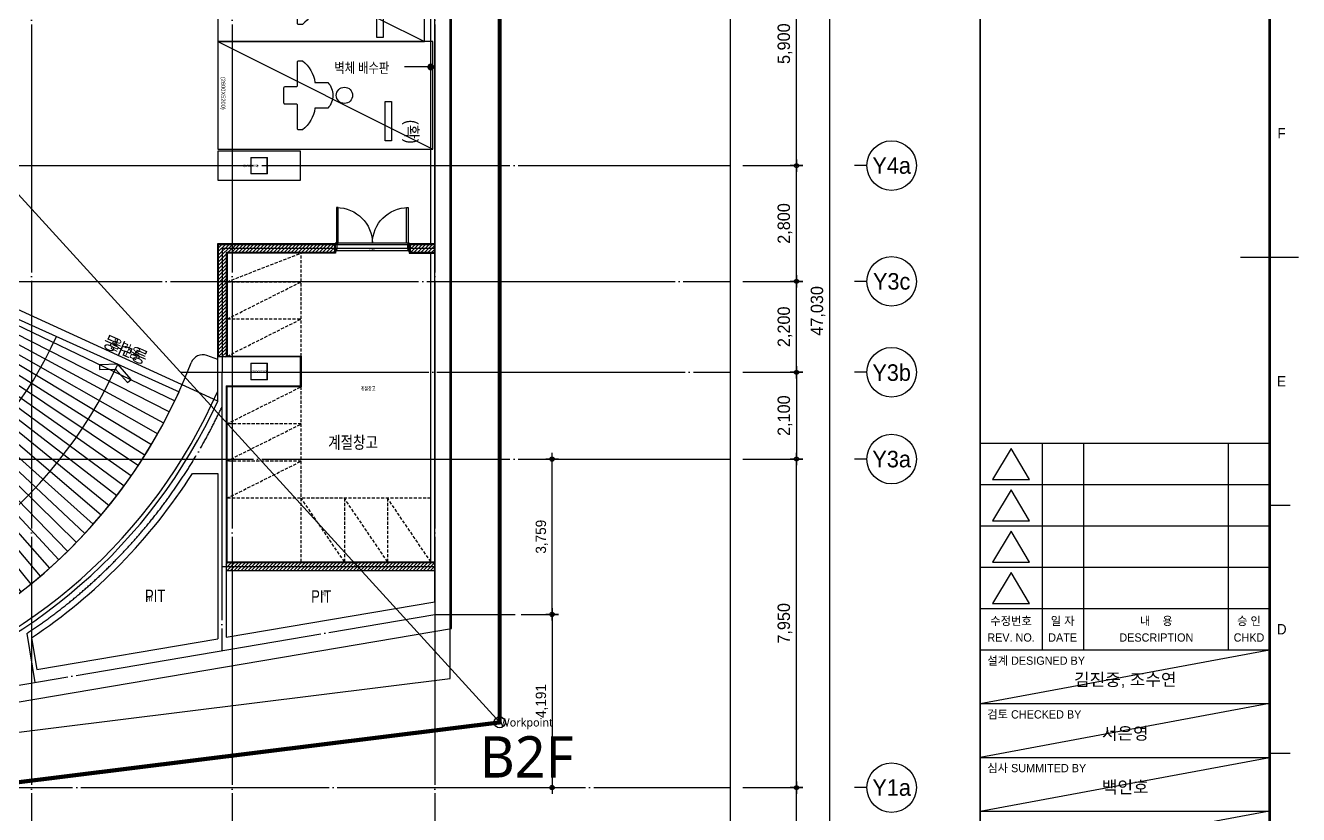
# Model space of a CAD drawing. Header units: millimetres. Extents: x 0 to 1390178, y 0 to 110113.
# Drawn here: x 303924 to 334700, y 16216 to 35309 of the extents above; entities that cross this region are included whole.
import ezdxf
from ezdxf.enums import TextEntityAlignment as Align
from ezdxf.xclip import XClip

# ---------------------------------------------------------------- set-up
doc = ezdxf.new("R2010")
doc.units = ezdxf.units.MM
doc.header["$LTSCALE"] = 100
doc.header["$XCLIPFRAME"] = 0
for name, pattern in [('CEN', [62, 60, -1, 0, -1]), ('X - 평면도$0$CEN', [62, 60, -1, 0, -1]), ('X - 평면도$0$HIDDEN', [0.375, 0.25, -0.125]), ('X - 평면도$0$PHANTOM2', [50, 40, -2, 2, -2, 2, -2])]:
    doc.linetypes.add(name, pattern=pattern)
doc.layers.get('DEFPOINTS').update_dxf_attribs({"color": 145})
for name, color, linetype in [('A-CEN', 1, 'CEN'), ('AA-XXXX-DIMS', 7, 'Continuous'), ('AA-XXXX-TEXT', 3, 'Continuous'), ('DIM', 7, 'Continuous'), ('SYM', 7, 'Continuous'), ('X - SHEET$0$AA-BORD-FORM', 7, 'Continuous'), ('X - SHEET$0$AA-BORD-TEXT', 3, 'Continuous'), ('X - 평면도$0$! □-COL', 2, 'Continuous'), ('X - 평면도$0$0-구역계', 1, 'Continuous'), ('X - 평면도$0$4', 4, 'Continuous'), ('X - 평면도$0$A-FIN', 8, 'Continuous'), ('X - 평면도$0$AA-EL-PCN4', 4, 'Continuous'), ('X - 평면도$0$AA-WAXM-BLOK', 3, 'Continuous'), ('X - 평면도$0$AA-WAXM-CONC', 2, 'Continuous'), ('X - 평면도$0$AA-XXXX-CNTL', 1, 'X - 평면도$0$CEN'), ('X - 평면도$0$AA-XXXX-FINL', 6, 'Continuous'), ('X - 평면도$0$AA-XXXX-PARK', 8, 'Continuous'), ('X - 평면도$0$AA-XXXX-PAT3', 8, 'Continuous'), ('X - 평면도$0$AA-XXXX-PATT', 8, 'Continuous'), ('X - 평면도$0$TEXT', 3, 'Continuous'), ('X - 평면도$0$램프 패턴', 9, 'Continuous'), ('X - 평면도$0$벽배수판', 6, 'Continuous'), ('X - 평면도$0$연석', 4, 'Continuous')]:
    doc.layers.add(name, color=color, linetype=linetype)
for name, color, linetype, plot in [('X - SHEET$0$DEFPOINT', 165, 'Continuous', False), ('X - 평면도$0$A-GUIDE TEXT', 67, 'Continuous', False), ('X - 평면도$0$DEFPOINT', 163, 'Continuous', False)]:
    doc.layers.add(name, color=color, linetype=linetype, plot=plot)
doc.layers.add('X - 평면도$0$A-door', color=4, linetype='Continuous', lineweight=25)
doc.styles.add('$1$HAUD01', font='Dotum.ttf')
doc.styles.add('HAUD01', font='Dotum.ttf')
doc.styles.get("Standard").update_dxf_attribs({"font": 'Dotum.ttf'})
doc.styles.add('X - SHEET$0$HAUD01', font='Dotum.ttf')
doc.styles.add('X - 평면도$0$HAUD01', font='Dotum.ttf')
doc.styles.add('X - 평면도$0$STANDARD', font='Dotum.ttf')
doc.styles.add('X - 평면도$0$맑은고딕', font='malgun.ttf')
doc.dimstyles.new('HAUD-100', dxfattribs={"dimscale": 100, "dimtxt": 3, "dimasz": 1, "dimexe": 0, "dimexo": 3, "dimgap": 1, "dimtad": 1, "dimdec": 0, "dimdsep": 46, "dimlunit": 6, "dimtxsty": 'HAUD01', "dimblk": 'DIMDOT', "dimcen": 2.5, "dimdle": 1.5, "dimclrd": 7, "dimclre": 7, "dimclrt": 3, "dimadec": 0, "dimazin": 0, "dimtfac": 1, "dimtdec": 0, "dimtix": 1, "dimtmove": 2, "dimatfit": 3, "dimfxl": 1, "dimtvp": 1, "dimtolj": 1, "dimtzin": 0, "dimarcsym": 0})
doc.dimstyles.new('HAUD-80', dxfattribs={"dimscale": 100, "dimtxt": 2.5, "dimasz": 0.5, "dimexe": 0, "dimexo": 1.5, "dimgap": 1, "dimtad": 1, "dimdec": 0, "dimdsep": 46, "dimlunit": 6, "dimtxsty": 'HAUD01', "dimblk": 'Z_DOT', "dimcen": 2.5, "dimdle": 1.5, "dimclrd": 7, "dimclre": 7, "dimclrt": 4, "dimadec": 0, "dimazin": 0, "dimtfac": 1, "dimtdec": 0, "dimtix": 1, "dimtmove": 2, "dimatfit": 3, "dimfxl": 1, "dimtvp": 1, "dimtolj": 1, "dimtzin": 0, "dimarcsym": 0})

# ---------------------------------------------------------------- blocks, each defined once
blk = doc.blocks.new('X - SHEET$0$HAUDsheetV')
at = {"layer": 'X - SHEET$0$AA-BORD-FORM', "color": 2}
for p, q in [((751, 577), (751, 17)), ((814, 297), (828, 297)), ((821, 237), (826, 237)), ((821, 177), (826, 177))]:
    blk.add_line(p, q, dxfattribs=at)
at = {"layer": 'X - SHEET$0$AA-BORD-FORM', "color": 3}
for p, q in [((751, 252), (821, 252)), ((766, 252), (766, 242)), ((776, 252), (776, 242)), ((811, 252), (811, 242)), ((751, 242), (821, 242)), ((766, 242), (766, 232)), ((776, 242), (776, 232)), ((811, 242), (811, 232)), ((751, 232), (821, 232)), ((766, 232), (766, 222)), ((776, 232), (776, 222)), ((811, 232), (811, 222)), ((751, 222), (821, 222)), ((766, 222), (766, 212)), ((776, 222), (776, 212)), ((811, 222), (811, 212)), ((751, 212), (821, 212)), ((766, 212), (766, 202)), ((776, 212), (776, 202)), ((811, 212), (811, 202)), ((751, 202), (821, 202)), ((751, 189), (821, 189)), ((751, 176), (821, 176)), ((751, 163), (821, 163))]:
    blk.add_line(p, q, dxfattribs=at)
at = {"layer": 'X - SHEET$0$AA-BORD-FORM', "color": 2, "const_width": 0.682}
blk.add_lwpolyline([(21, 17), (21, 577), (821, 577), (821, 17)], close=True, dxfattribs=at)
at = {"layer": 'X - SHEET$0$AA-BORD-FORM', "color": 7}
for points in [[(763, 243.24), (758.5, 250.74), (754, 243.24)], [(763, 233.24), (758.5, 240.74), (754, 233.24)], [(763, 223.24), (758.5, 230.74), (754, 223.24)], [(763, 213.24), (758.5, 220.74), (754, 213.24)]]:
    blk.add_lwpolyline(points, close=True, dxfattribs=at)
at = {"layer": 'X - SHEET$0$AA-BORD-TEXT', "color": 7, "style": 'X - SHEET$0$HAUD01'}
for s, p in [('F', (823.89, 327)), ('E', (823.89, 267)), ('D', (823.93, 207))]:
    blk.add_text(s, height=2.5, dxfattribs=at).set_placement(p, align=Align.MIDDLE_CENTER)
at = {"layer": 'X - SHEET$0$AA-BORD-TEXT', "color": 3, "style": 'X - SHEET$0$HAUD01'}
for s, p in [('수정번호', (758.5, 209)), ('일 자', (770.98, 209)), ('내    용', (793.62, 209)), ('승 인', (816.02, 209)), ('REV. NO.', (758.5, 205)), ('DATE', (770.98, 205)), ('DESCRIPTION', (793.62, 205)), ('CHKD', (816.02, 205))]:
    blk.add_text(s, height=2, rotation=360, dxfattribs=at).set_placement(p, align=Align.MIDDLE_CENTER)
for s, p in [('설계 DESIGNED BY', (752.75, 198.4)), ('검토 CHECKED BY', (752.75, 185.4)), ('심사 SUMMITED BY', (752.75, 172.4))]:
    blk.add_text(s, height=2, rotation=360, dxfattribs=at).set_placement(p)
for tag, p in [('PJCode', (786, 567.94)), ('작성자', (786.11, 194.82)), ('검토자', (786.11, 181.82)), ('최종검토자', (786.11, 168.82)), ('승인자', (786.11, 155.82)), ('일자', (786.83, 144.02)), ('개정번호', (812, 65.92))]:
    blk.add_attdef(tag, text='', height=3, dxfattribs=at).set_placement(p, align=Align.MIDDLE_CENTER)
at = {"layer": 'X - SHEET$0$AA-BORD-TEXT', "color": 3, "lineweight": 30, "flags": 104}
blk.add_attdef('PJTitle', text='', height=4, dxfattribs=at).set_placement((787.25, 536.62), align=Align.MIDDLE_CENTER)
blk = doc.blocks.new('X - SHEET')
at = {"layer": 'X - SHEET$0$DEFPOINT'}
for p, q in [((75000, 18900), (82000, 20200)), ((82000, 18900), (75000, 17600)), ((75000, 16300), (82000, 17600)), ((82000, 16300), (75000, 15000))]:
    blk.add_line(p, q, dxfattribs=at)
ref = blk.add_blockref('X - SHEET$0$HAUDsheetV', (-100, 0), dxfattribs=dict(xscale=100, yscale=100, zscale=100))
ref.add_attrib('작성자', '김진중, 조수연', dxfattribs={"layer": 'X - SHEET$0$AA-BORD-TEXT', "color": 3, "height": 300, "style": 'X - SHEET$0$HAUD01'}).set_placement((78511, 19482), align=Align.MIDDLE_CENTER)
ref.add_attrib('검토자', '서은영', dxfattribs={"layer": 'X - SHEET$0$AA-BORD-TEXT', "color": 3, "height": 300, "style": 'X - SHEET$0$HAUD01'}).set_placement((78511, 18182), align=Align.MIDDLE_CENTER)
ref.add_attrib('최종검토자', '백인호', dxfattribs={"layer": 'X - SHEET$0$AA-BORD-TEXT', "color": 3, "height": 300, "style": 'X - SHEET$0$HAUD01'}).set_placement((78511, 16882), align=Align.MIDDLE_CENTER)
blk = doc.blocks.new('DIMDOT')
at = {"layer": 'AA-XXXX-DIMS'}
for p, q in [((-1.5, 0), (1.5, 0)), ((0, -1.5), (0, 1.5))]:
    blk.add_line(p, q, dxfattribs=at)
for radius in [0.5, 0.25]:
    blk.add_circle((0, 0), radius, dxfattribs=at)
blk = doc.blocks.new('*D289')
at = {"color": 7, "lineweight": -2, "transparency": 16777216}
for p, q in [((5874, 33471), (7974, 33471)), ((7974, 33371), (7974, -13459)), ((5874, -13559), (7974, -13559))]:
    blk.add_line(p, q, dxfattribs=at)
at = {"layer": 'DEFPOINTS', "color": 0, "transparency": 16777216}
for p in [(5574, 33471, 0), (5574, -13559, 0), (7974, -13559)]:
    blk.add_point(p, dxfattribs=at)
at = {"color": 7, "lineweight": -2, "transparency": 16777216, "xscale": 100, "yscale": 100, "zscale": 100}
for p, rotation in [((7974, 33471), 90), ((7974, -13559), 270)]:
    blk.add_blockref('DIMDOT', p, dxfattribs=dict(at, rotation=rotation))
at = {"color": 3, "transparency": 16777216, "insert": (7695, 9956), "char_height": 300, "attachment_point": 5, "rotation": 90, "style": 'HAUD01'}
blk.add_mtext('\\A1;47,030', dxfattribs=at)
blk = doc.blocks.new('*D292')
at = {"color": 7, "lineweight": -2, "transparency": 16777216}
for p, q in [((5874, 6371), (7174, 6371)), ((7174, -1479), (7174, 6271)), ((5874, -1579), (7174, -1579))]:
    blk.add_line(p, q, dxfattribs=at)
at = {"layer": 'DEFPOINTS', "color": 0, "transparency": 16777216}
for p in [(5574, 6371, 0), (7174, 6371), (5574, -1579, 0)]:
    blk.add_point(p, dxfattribs=at)
at = {"color": 7, "lineweight": -2, "transparency": 16777216, "xscale": 100, "yscale": 100, "zscale": 100}
for p, rotation in [((7174, 6371), 90), ((7174, -1579), 270)]:
    blk.add_blockref('DIMDOT', p, dxfattribs=dict(at, rotation=rotation))
at = {"color": 3, "transparency": 16777216, "insert": (6895, 2396), "char_height": 300, "attachment_point": 5, "rotation": 90, "style": 'HAUD01'}
blk.add_mtext('\\A1;7,950', dxfattribs=at)
blk = doc.blocks.new('*D293')
at = {"color": 7, "lineweight": -2, "transparency": 16777216}
for p, q in [((5874, -1579), (7174, -1579)), ((7174, -6709), (7174, -1679)), ((5874, -6809), (7174, -6809))]:
    blk.add_line(p, q, dxfattribs=at)
at = {"layer": 'DEFPOINTS', "color": 0, "transparency": 16777216}
for p in [(5574, -1579, 0), (7174, -1579), (5574, -6809, 0)]:
    blk.add_point(p, dxfattribs=at)
at = {"color": 7, "lineweight": -2, "transparency": 16777216, "xscale": 100, "yscale": 100, "zscale": 100}
for p, rotation in [((7174, -1579), 90), ((7174, -6809), 270)]:
    blk.add_blockref('DIMDOT', p, dxfattribs=dict(at, rotation=rotation))
at = {"color": 3, "transparency": 16777216, "insert": (6895, -4194), "char_height": 300, "attachment_point": 5, "rotation": 90, "style": 'HAUD01'}
blk.add_mtext('\\A1;5,230', dxfattribs=at)
blk = doc.blocks.new('*D294')
at = {"color": 7, "lineweight": -2, "transparency": 16777216}
for p, q in [((5874, 19371), (7174, 19371)), ((7174, 13571), (7174, 19271)), ((5874, 13471), (7174, 13471))]:
    blk.add_line(p, q, dxfattribs=at)
at = {"layer": 'DEFPOINTS', "color": 0, "transparency": 16777216}
for p in [(5574, 19371, 0), (7174, 19371), (5574, 13471, 0)]:
    blk.add_point(p, dxfattribs=at)
at = {"color": 7, "lineweight": -2, "transparency": 16777216, "xscale": 100, "yscale": 100, "zscale": 100}
for p, rotation in [((7174, 19371), 90), ((7174, 13471), 270)]:
    blk.add_blockref('DIMDOT', p, dxfattribs=dict(at, rotation=rotation))
at = {"color": 3, "transparency": 16777216, "insert": (6895, 16421), "char_height": 300, "attachment_point": 5, "rotation": 90, "style": 'HAUD01'}
blk.add_mtext('\\A1;5,900', dxfattribs=at)
blk = doc.blocks.new('*D295')
at = {"color": 7, "lineweight": -2, "transparency": 16777216}
for p, q in [((5874, 13471), (7174, 13471)), ((7174, 10771), (7174, 13371)), ((5874, 10671), (7174, 10671))]:
    blk.add_line(p, q, dxfattribs=at)
at = {"layer": 'DEFPOINTS', "color": 0, "transparency": 16777216}
for p in [(5574, 13471, 0), (7174, 13471), (5574, 10671, 0)]:
    blk.add_point(p, dxfattribs=at)
at = {"color": 7, "lineweight": -2, "transparency": 16777216, "xscale": 100, "yscale": 100, "zscale": 100}
for p, rotation in [((7174, 13471), 90), ((7174, 10671), 270)]:
    blk.add_blockref('DIMDOT', p, dxfattribs=dict(at, rotation=rotation))
at = {"color": 3, "transparency": 16777216, "insert": (6895, 12071), "char_height": 300, "attachment_point": 5, "rotation": 90, "style": 'HAUD01'}
blk.add_mtext('\\A1;2,800', dxfattribs=at)
blk = doc.blocks.new('*D297')
at = {"color": 7, "lineweight": -2, "transparency": 16777216}
for p, q in [((5874, 10671), (7174, 10671)), ((7174, 8571), (7174, 10571)), ((5874, 8471), (7174, 8471))]:
    blk.add_line(p, q, dxfattribs=at)
at = {"layer": 'DEFPOINTS', "color": 0, "transparency": 16777216}
for p in [(5574, 10671, 0), (7174, 10671), (5574, 8471, 0)]:
    blk.add_point(p, dxfattribs=at)
at = {"color": 7, "lineweight": -2, "transparency": 16777216, "xscale": 100, "yscale": 100, "zscale": 100}
for p, rotation in [((7174, 10671), 90), ((7174, 8471), 270)]:
    blk.add_blockref('DIMDOT', p, dxfattribs=dict(at, rotation=rotation))
at = {"color": 3, "transparency": 16777216, "insert": (6895, 9571), "char_height": 300, "attachment_point": 5, "rotation": 90, "style": 'HAUD01'}
blk.add_mtext('\\A1;2,200', dxfattribs=at)
blk = doc.blocks.new('*D300')
at = {"color": 7, "lineweight": -2, "transparency": 16777216}
for p, q in [((5874, 8471), (7174, 8471)), ((7174, 8371), (7174, 6471)), ((5874, 6371), (7174, 6371))]:
    blk.add_line(p, q, dxfattribs=at)
at = {"layer": 'DEFPOINTS', "color": 0, "transparency": 16777216}
for p in [(5574, 8471), (5574, 6371), (7174, 6371)]:
    blk.add_point(p, dxfattribs=at)
at = {"color": 7, "lineweight": -2, "transparency": 16777216, "xscale": 100, "yscale": 100, "zscale": 100}
for p, rotation in [((7174, 8471), 90), ((7174, 6371), 270)]:
    blk.add_blockref('DIMDOT', p, dxfattribs=dict(at, rotation=rotation))
at = {"color": 3, "transparency": 16777216, "insert": (6895, 7421), "char_height": 300, "attachment_point": 5, "rotation": 90, "style": 'HAUD01'}
blk.add_mtext('\\A1;2,100', dxfattribs=at)
blk = doc.blocks.new('X - 평면도$0$A$C149C4BE0')
at = {"layer": 'X - 평면도$0$DEFPOINT'}
blk.add_arc((13209, 14117), 13350, 275.9589, 275.9596, dxfattribs=at)
at = {"layer": 'X - 평면도$0$램프 패턴'}
for p, q in [((18128, 11465), (24072, 8608)), ((18083, 11162), (23803, 8074)), ((18141, 11297), (23941, 8340)), ((17865, 10781), (23353, 7298)), ((17940, 10906), (23509, 7553)), ((18013, 11033), (23659, 7812)), ((17705, 10536), (23023, 6798)), ((17786, 10657), (23191, 7046)), ((17444, 10182), (22486, 6079)), ((17534, 10298), (22670, 6315)), ((17621, 10416), (22850, 6555)), ((17256, 9957), (22099, 5622)), ((17351, 10069), (22295, 5848)), ((16955, 9636), (21481, 4970)), ((17058, 9741), (21692, 5182)), ((17158, 9848), (21898, 5400)), ((16520, 9241), (20588, 4171)), ((16632, 9336), (20818, 4363)), ((16742, 9433), (21044, 4560)), ((16850, 9533), (21265, 4762)), ((16170, 8973), (19871, 3628)), ((16289, 9059), (20114, 3803)), ((16406, 9149), (20353, 3984)), ((15676, 8653), (18858, 2985)), ((15802, 8729), (19117, 3137)), ((15927, 8807), (19372, 3295)), ((16050, 8888), (19623, 3459)), ((15018, 8321), (17513, 2318)), ((15153, 8381), (17789, 2439)), ((15286, 8445), (18061, 2566)), ((15418, 8511), (18330, 2700)), ((15548, 8581), (18595, 2839)), ((14183, 8026), (15809, 1733)), ((14325, 8067), (16099, 1813)), ((14466, 8111), (16387, 1901)), ((14606, 8159), (16672, 1996)), ((14745, 8210), (16955, 2097)), ((14882, 8264), (17236, 2204)), ((12422, 7695), (13512, 1287)), ((12620, 7729), (13709, 1320)), ((12817, 7762), (13906, 1354)), ((13014, 7796), (14103, 1387)), ((13211, 7829), (14300, 1421)), ((13408, 7863), (14497, 1455)), ((13605, 7896), (14695, 1488)), ((13751, 7923), (14930, 1531)), ((13896, 7954), (15225, 1591)), ((14040, 7989), (15518, 1658)), ((10648, 7393), (11737, 985)), ((10845, 7427), (11934, 1019)), ((11042, 7460), (12131, 1052)), ((11239, 7494), (12329, 1086)), ((11436, 7527), (12526, 1119)), ((11634, 7561), (12723, 1153)), ((11831, 7594), (12920, 1186)), ((12028, 7628), (13117, 1220)), ((12225, 7662), (13314, 1253)), ((8873, 7092), (9962, 684)), ((9070, 7125), (10160, 717)), ((9268, 7159), (10357, 751)), ((9465, 7192), (10554, 784)), ((9662, 7226), (10751, 818)), ((9859, 7259), (10948, 851)), ((10056, 7293), (11145, 885)), ((10253, 7326), (11343, 918)), ((10451, 7360), (11540, 952)), ((7099, 6790), (8188, 382)), ((7296, 6824), (8385, 416)), ((7493, 6857), (8582, 449)), ((7690, 6891), (8779, 483)), ((7887, 6924), (8977, 516)), ((8085, 6958), (9174, 550)), ((8282, 6991), (9371, 583)), ((8479, 7025), (9568, 617)), ((8676, 7058), (9765, 650)), ((112, 6500), (112, 0)), ((312, 6500), (312, 0)), ((512, 6500), (512, 0)), ((712, 6500), (712, 0)), ((912, 6500), (912, 0)), ((1112, 6500), (1112, 0)), ((1312, 6500), (1312, 0)), ((1512, 6500), (1512, 0)), ((1712, 6500), (1712, 0)), ((1912, 6500), (1912, 0)), ((2112, 6500), (2112, 0)), ((2312, 6500), (2312, 0)), ((2512, 6500), (2512, 0)), ((2712, 6500), (2712, 0)), ((2912, 6500), (2912, 0)), ((3112, 6500), (3112, 0)), ((3312, 6500), (3312, 0)), ((3512, 6500), (3512, 0)), ((3712, 6500), (3712, 0)), ((3912, 6500), (3912, 0)), ((4112, 6500), (4112, 0)), ((4312, 6500), (4312, 0)), ((4512, 6500), (4512, 0)), ((4712, 6500), (4712, 0)), ((4862, 6500), (4862, 0)), ((5012, 6502), (5166, 4)), ((5164, 6507), (5474, 15)), ((5315, 6516), (5782, 33)), ((5466, 6529), (6090, 59)), ((5617, 6545), (6397, 92)), ((5768, 6565), (6702, 133)), ((5916, 6589), (7005, 181)), ((6113, 6623), (7202, 215)), ((6310, 6656), (7399, 248)), ((6507, 6690), (7596, 282)), ((6704, 6723), (7794, 315)), ((6902, 6757), (7991, 349))]:
    blk.add_line(p, q, dxfattribs=at)
blk = doc.blocks.new('X - 평면도$0$A$C1B7F7459')
at = {"layer": 'X - 평면도$0$DEFPOINT'}
for p, q in [((17978, 11629), (24174, 8829)), ((5916, 6589), (13507, 7879)), ((0, 6500), (0, 0)), ((4862, 6500), (0, 6500)), ((7005, 181), (14571, 1467)), ((0, 0), (4862, 0))]:
    blk.add_line(p, q, dxfattribs=at)
for centre, radius, start, end in [((17847, 11359), 300, 332.8147, 64.2473), ((12510, 14100), 6300, 279.1017, 332.8297), ((12510, 14100), 12800, 279.2643, 335.6807), ((4860, 12800), 6300, 269.977, 279.6465), ((13110, 14100), 13350, 275.9589, 275.9596), ((4860, 12800), 12800, 269.977, 279.6465)]:
    blk.add_arc(centre, radius, start, end, dxfattribs=at)
blk.add_blockref('X - 평면도$0$A$C149C4BE0', (0, 0))
blk = doc.blocks.new('X - 평면도$0$A$C131C07CB')
at = {"layer": 'X - 평면도$0$0-구역계', "color": 1, "linetype": 'X - 평면도$0$PHANTOM2', "const_width": 100, "flags": 128}
blk.add_lwpolyline([(50108, 50546), (32940, 50631), (27658, 50496), (20509, 50187), (2300, 48329), (1988, 39918), (1940, 31390), (1399, 24265), (272, 6596), (50, 108), (11256, 50), (11486, 6795), (29909, 7122), (29397, 12805), (50106, 15382)], close=True, dxfattribs=at)
at = {"layer": 'X - 평면도$0$DEFPOINT'}
for points in [[(50108, 50546), (32940, 50631), (27658, 50496), (20509, 50187), (2300, 48329), (1988, 39918), (1940, 31390), (1399, 24265), (272, 6596), (50, 108), (11256, 50), (11486, 6795), (29909, 7122), (29397, 12805), (50106, 15382)], [(48908, 49352), (32952, 49431), (27700, 49296), (20596, 48990), (3461, 47241), (3188, 39892), (3140, 31341), (2596, 24182), (1470, 6537), (1291, 1301), (10096, 1256), (10325, 7974), (28598, 8299), (28098, 13852), (48906, 16442)]]:
    blk.add_lwpolyline(points, close=True, dxfattribs=at)
blk.add_circle((50106, 15382), 133, dxfattribs=at)
at = {"layer": 'X - 평면도$0$DEFPOINT', "style": 'X - 평면도$0$맑은고딕'}
blk.add_text('Workpoint ', height=200, dxfattribs=at).set_placement((50106, 15382), align=Align.MIDDLE_LEFT)
blk = doc.blocks.new('X - 평면도$0$A$C1829442D')
at = {"layer": 'X - 평면도$0$AA-XXXX-PARK'}
blk.add_line((0, 0), (2500, 5000), dxfattribs=at)
for points in [[(0, 0), (2500, 0), (2500, 5000), (0, 5000)], [(2400, 4000), (2400, 3850), (1450, 3850), (1450, 4000)]]:
    blk.add_lwpolyline(points, close=True, dxfattribs=at)
at = {"layer": 'X - 평면도$0$AA-XXXX-PARK', "elevation": 0}
blk.add_lwpolyline([(939, 2351), (939, 2661, -0.208559), (1250, 2782, -0.208559), (1561, 2661), (1561, 2351, -0.196166), (2084, 2048), (2084, 1958, -0.414214), (2056, 1930), (1490, 1930, 0.414214), (1462, 1903), (1462, 1628, -0.414214), (1435, 1600), (1065, 1600, -0.414214), (1038, 1628), (1038, 1903, 0.414214), (1010, 1930), (444, 1930, -0.414214), (416, 1958), (416, 2048, -0.196166)], format="xyb", close=True, dxfattribs=at)
at = {"layer": 'X - 평면도$0$AA-XXXX-PARK'}
blk.add_circle((1250, 3064, 0), 197, dxfattribs=at)
at = {"layer": 'X - 평면도$0$DEFPOINT', "style": 'X - 평면도$0$HAUD01', "width": 0.9}
blk.add_text('(2500X5000)', height=100, dxfattribs=at).set_placement((1250, 134), align=Align.MIDDLE_CENTER)
blk = doc.blocks.new('X - 평면도$0$A$C16F50D1D')
at = {"layer": 'X - 평면도$0$AA-XXXX-PARK'}
blk.add_line((0, 2600), (5200, 0), dxfattribs=at)
for points in [[(0, 2600), (0, 0), (5200, 0), (5200, 2600)], [(4200, 200), (4050, 200), (4050, 1150), (4200, 1150)]]:
    blk.add_lwpolyline(points, close=True, dxfattribs=at)
at = {"layer": 'X - 평면도$0$AA-XXXX-PARK', "elevation": 0}
blk.add_lwpolyline([(2351, 1611), (2661, 1611, -0.208559), (2782, 1300, -0.208559), (2661, 989), (2351, 989, -0.196166), (2048, 466), (1958, 466, -0.414214), (1930, 494), (1930, 1060, 0.414214), (1903, 1088), (1627, 1088, -0.414214), (1600, 1115), (1600, 1485, -0.414214), (1627, 1512), (1903, 1512, 0.414214), (1930, 1540), (1930, 2106, -0.414214), (1958, 2134), (2048, 2134, -0.196166)], format="xyb", close=True, dxfattribs=at)
at = {"layer": 'X - 평면도$0$AA-XXXX-PARK'}
blk.add_circle((3064, 1300, 0), 197, dxfattribs=at)
at = {"layer": 'X - 평면도$0$DEFPOINT', "style": 'X - 평면도$0$HAUD01', "width": 0.9}
blk.add_text('(2600X5200)', height=100, rotation=270, dxfattribs=at).set_placement((134, 1350), align=Align.MIDDLE_CENTER)
at = {"layer": 'X - 평면도$0$TEXT', "style": 'X - 평면도$0$HAUD01', "width": 0.9}
blk.add_text('(확)', height=300, rotation=270, dxfattribs=at).set_placement((4694, 419), align=Align.MIDDLE_CENTER)
blk = doc.blocks.new('X - 평면도$0$ㅁ-400X400X9X9')
at = {"layer": 'X - 평면도$0$! □-COL', "lineweight": 9, "flags": 128}
for points in [[(143814, 359875), (144214, 359875), (144214, 359884), (143814, 359884)], [(143814, 359493), (143823, 359493), (143823, 359875), (143814, 359875)], [(144214, 359493), (144205, 359493), (144205, 359875), (144214, 359875)], [(143814, 359493), (144214, 359493), (144214, 359484), (143814, 359484)]]:
    blk.add_lwpolyline(points, close=True, dxfattribs=at)
blk = doc.blocks.new('X - 평면도$0$A$C69CA1AF6')
for p in [(-149832, -346213), (-149832, -351193)]:
    blk.add_blockref('X - 평면도$0$ㅁ-400X400X9X9', p)
blk = doc.blocks.new('X - 평면도$0$A$Cffe2dd20')
at = {"layer": 'DEFPOINTS'}
blk.add_line((0, 0), (-19177, 21041), dxfattribs=at)
blk.add_circle((0, 0), 133, dxfattribs=at)
at = {"layer": 'X - 평면도$0$AA-WAXM-CONC'}
for p, q in [((-1167, 2274), (-1167, 33871)), ((-1567, 2916), (-1567, 33471)), ((-6817, 7772), (-6817, 8141)), ((-6617, 8141), (-6617, 2058)), ((-7429, 6021), (-6817, 6021)), ((-6817, 6021), (-6817, 2024)), ((-6617, 2058), (-1567, 2916)), ((-22067, -1279), (-1167, 2274)), ((-11317, 2046), (-11187, 1281)), ((-11187, 1281), (-6817, 2024))]:
    blk.add_line(p, q, dxfattribs=at)
for radius, start, end in [(13200, 286.7327, 335.38), (13500, 303.749, 327.5178)]:
    blk.add_arc((-18817, 13271), radius, start, end, dxfattribs=at)
blk.add_point((0, 0), dxfattribs=at)
at = {"layer": 'DEFPOINTS', "style": 'X - 평면도$0$맑은고딕'}
for s, height, p in [('Workpoint ', 200, (0, 0)), ('B2F', 1000, (-482, -834))]:
    blk.add_text(s, height=height, dxfattribs=at).set_placement(p, align=Align.MIDDLE_LEFT)
blk = doc.blocks.new('X - 평면도$0$B4~1F_COL')
at = {"layer": 'X - 평면도$0$AA-WAXM-CONC'}
for p, q in [((-48178, -47057), (-50178, -47057)), ((-50178, -47757), (-50178, -47057)), ((-48178, -47757), (-48178, -47057)), ((-49978, -47757), (-48178, -47757))]:
    blk.add_line(p, q, dxfattribs=at)
blk.add_lwpolyline([(-50178, -42777), (-48178, -42777), (-48178, -42077), (-50178, -42077)], close=True, dxfattribs=at)
at = {"layer": 'X - 평면도$0$DEFPOINT', "style": 'X - 평면도$0$STANDARD'}
for p in [(-49378, -42427), (-49178, -47407)]:
    blk.add_text('(2000X700)', height=50, dxfattribs=at).set_placement(p, align=Align.MIDDLE_CENTER)
blk = doc.blocks.new('X - 평면도$0$A$C9949ff83')
at = {"layer": 'DEFPOINTS'}
blk.add_lwpolyline([(2000, 1700), (75000, 1700), (75000, 57700), (2000, 57700)], close=True, dxfattribs=at)
blk = doc.blocks.new('X - 평면도$0$철재양여닫이문(S)1')
at = {"layer": 'X - 평면도$0$A-door', "color": 9}
for p, q in [((35, 0), (1765, 0)), ((35, -180), (1765, -180)), ((45, -40), (1755, -40))]:
    blk.add_line(p, q, dxfattribs=at)
at = {"layer": 'X - 평면도$0$A-door'}
for points in [[(75, 865), (35, 865), (35, 0), (75, 0)], [(1725, 865), (1765, 865), (1765, 0), (1725, 0)], [(2, -30), (2, -2), (33, -2), (33, -42), (43, -42), (43, -138), (33, -138), (33, -178), (2, -178), (2, -150), (0, -150), (0, -180), (35, -180), (35, -140), (45, -140), (45, -40), (35, -40), (35, 0), (0, 0), (0, -30)], [(1798, -30), (1798, -2), (1767, -2), (1767, -42), (1757, -42), (1757, -138), (1767, -138), (1767, -178), (1798, -178), (1798, -150), (1800, -150), (1800, -180), (1765, -180), (1765, -140), (1755, -140), (1755, -40), (1765, -40), (1765, 0), (1800, 0), (1800, -30)]]:
    blk.add_lwpolyline(points, close=True, dxfattribs=at)
at = {"layer": 'X - 평면도$0$A-door', "color": 8}
for points in [[(33, -2), (2, -2), (2, -178), (33, -178), (33, -177), (3, -177), (3, -3), (33, -3)], [(1767, -2), (1798, -2), (1798, -178), (1767, -178), (1767, -177), (1797, -177), (1797, -3), (1767, -3)]]:
    blk.add_lwpolyline(points, close=True, dxfattribs=at)
at = {"layer": 'X - 평면도$0$A-door', "color": 1}
for centre, start, end in [((35, 0), 0, 90), ((1765, 0), 90, 180)]:
    blk.add_arc(centre, 865, start, end, dxfattribs=at)
at = {"layer": 'X - 평면도$0$A-GUIDE TEXT'}
for p, q in [((-10, -175), (-10, -5)), ((1810, -175), (1810, -5))]:
    blk.add_line(p, q, dxfattribs=at)
at = {"layer": 'X - 평면도$0$DEFPOINT', "style": 'X - 평면도$0$HAUD01'}
blk.add_text('1800', height=50, dxfattribs=at).set_placement((898, -180), align=Align.BOTTOM_CENTER)
blk = doc.blocks.new('X - 평면도', base_point=(-475.4, -286.7))
at = {"layer": 'X - 평면도$0$AA-XXXX-PATT'}
h = blk.add_hatch(dxfattribs=at)
h.set_pattern_fill('_USER', color=256, scale=60, angle=45, style=0, pattern_type=0)
h.set_pattern_definition([(45, (-126000, -3e-11), (-42.426407, 42.426407), [])])
h.paths.add_polyline_path([(456652, 44768.1), (453842, 44768.1), (453842, 42043.1), (454032, 42043.1), (454032, 44578.1), (456652, 44578.1)])
h.paths.add_polyline_path([(459072, 44768.1), (458472, 44768.1), (458472, 44578.1), (459072, 44578.1)])
h = blk.add_hatch(dxfattribs=at)
h.set_pattern_fill('_USER', color=256, scale=60, angle=45, style=0, pattern_type=0)
h.set_pattern_definition([(45, (-126000, -35), (-42.426407, 42.426407), [])])
h.paths.add_polyline_path([(454022, 37068.1), (454022, 36878.1), (457283, 36878.1), (457109.8, 37068.1)])
h.paths.add_polyline_path([(459072, 36878.1), (459072, 37068.1), (457109.8, 37068.1), (457283, 36878.1)])
at = {"layer": 'DEFPOINTS'}
blk.add_lwpolyline([(405286.2, 68689.6), (466213.6, 68689.6), (466213.6, 19243.1), (405286.2, 19243.1)], close=True, dxfattribs=at)
at = {"layer": 'X - 평면도$0$4'}
blk.add_line((446689.6, 44002.2), (452886.2, 41201.8), dxfattribs=at)
at = {"layer": 'X - 평면도$0$A-FIN'}
for p, q in [((453822, 44788.1), (456662, 44788.1)), ((453822, 42043.1), (453822, 44788.1)), ((456672, 44643.1), (456672, 44558.1)), ((458452, 44643.1), (458452, 44558.1)), ((458462, 44788.1), (459072, 44788.1)), ((458452, 44558.1), (459072, 44558.1))]:
    blk.add_line(p, q, dxfattribs=at)
blk.add_lwpolyline([(456672, 44558.1), (454052, 44558.1), (454052, 42063.1), (455842, 42063.1), (455842, 41323.1), (454042, 41323.1), (454042, 37088.1), (459072, 37088.1)], dxfattribs=at)
at = {"layer": 'X - 평면도$0$AA-EL-PCN4'}
blk.add_lwpolyline([(450960.1, 41738), (451349.8, 41751.2), (451638.7, 41423.3), (451727.7, 41501.1), (451405.4, 41871), (450962, 41856.1), (450960.1, 41738)], dxfattribs=at)
for radius in [9550, 11175]:
    blk.add_arc((441222, 46473.1), radius, 279.10169, 335.68069, dxfattribs=at)
at = {"layer": 'X - 평면도$0$AA-WAXM-BLOK'}
for p, q in [((453842, 44768.1), (456652, 44768.1)), ((453842, 42043.1), (453842, 44768.1)), ((456652, 44768.1), (456652, 44578.1)), ((458472, 44768.1), (458472, 44578.1)), ((458472, 44768.1), (459072, 44768.1)), ((454032, 44578.1), (456652, 44578.1)), ((454032, 42043.1), (454032, 44578.1)), ((458472, 44578.1), (459072, 44578.1)), ((454022, 37068.1), (459072, 37068.1)), ((454022, 36878.1), (459072, 36878.1))]:
    blk.add_line(p, q, dxfattribs=at)
at = {"layer": 'X - 평면도$0$AA-XXXX-CNTL'}
for p, q in [((449322, 68689.6), (449322, 19243.1)), ((454172, 68689.6), (454172, 19243.1)), ((459072, 68689.6), (459072, 19243.1)), ((405286.2, 46673.1), (466213.6, 46673.1)), ((453937, 44673.1), (459072, 44673.1)), ((453937, 41673.1), (453937, 44673.1)), ((440276.1, 43873.1), (466213.6, 43873.1)), ((452922, 41673.1), (466213.6, 41673.1)), ((453922, 41673.1), (453922, 34925.7)), ((405286.2, 39573.1), (466213.6, 39573.1)), ((453922, 36973.1), (459072, 36973.1)), ((438172, 32261.4), (459072, 35813.8)), ((449203.3, 35349.4), (449403.7, 34170.4)), ((425712, 31623.1), (466213.6, 31623.1))]:
    blk.add_line(p, q, dxfattribs=at)
blk.add_arc((441822, 46473.1), 13350, 303.56695, 335.00803, dxfattribs=at)
at = {"layer": 'X - 평면도$0$AA-XXXX-FINL'}
blk.add_arc((441822, 46473.1), 13100, 286.75975, 336.3525, dxfattribs=at)
at = {"layer": 'X - 평면도$0$AA-XXXX-PAT3', "linetype": 'X - 평면도$0$HIDDEN', "ltscale": 3}
for p, q in [((454052, 43863.1), (455842, 44558.1)), ((455842, 42063.1), (455842, 44558.1)), ((454052, 43863.1), (455842, 43863.1)), ((454052, 42963.1), (455842, 43863.1)), ((454052, 42963.1), (455842, 42963.1)), ((454052, 42063.1), (455842, 42963.1)), ((454042, 40423.1), (455842, 41323.1)), ((455842, 37088.1), (455842, 41323.1)), ((455842, 40423.1), (454042, 40423.1)), ((454042, 39523.1), (455842, 40423.1)), ((455842, 39523.1), (454042, 39523.1)), ((454042, 38623.1), (455842, 39523.1)), ((458972, 38623.1), (454042, 38623.1)), ((456885.3, 37088.1), (455842, 38623.1)), ((456885.3, 38623.1), (456885.3, 37088.1)), ((457928.6, 37088.1), (456885.3, 38623.1)), ((457928.6, 38623.1), (457928.6, 37088.1)), ((458972, 37088.1), (457928.6, 38623.1))]:
    blk.add_line(p, q, dxfattribs=at)
at = {"layer": 'X - 평면도$0$DEFPOINT'}
blk.add_line((453822, 40974), (441822, 46473.1), dxfattribs=at)
at = {"layer": 'X - 평면도$0$벽배수판'}
for p, q in [((458972, 44788.1), (458972, 60593.1)), ((458972, 37088.1), (458972, 44558.1))]:
    blk.add_line(p, q, dxfattribs=at)
at = {"layer": 'X - 평면도$0$연석'}
blk.add_line((453822, 41984.1), (453559, 42077.8), dxfattribs=at)
for centre, radius, start, end in [((441222, 46473.1), 12800, 279.26428, 339.07837), ((453458.3, 41795.2), 300, 70.3906, 159.07837)]:
    blk.add_arc(centre, radius, start, end, dxfattribs=at)
for name, p in [('X - 평면도$0$A$C9949ff83', (397249.9, 14755.9)), ('X - 평면도$0$A$Cffe2dd20', (460639.2, 33202.2)), ('X - 평면도$0$B4~1F_COL', (504000, 89100)), ('X - 평면도$0$A$C69CA1AF6', (460639.2, 33202.2)), ('X - 평면도$0$A$C16F50D1D', (453822, 47073.1)), ('X - 평면도$0$A$C1B7F7459', (428712, 32373.1))]:
    blk.add_blockref(name, p)
at = {"rotation": 270}
blk.add_blockref('X - 평면도$0$A$C1829442D', (453822, 52173.1), dxfattribs=at)
at = {"layer": 'DEFPOINTS'}
blk.add_blockref('X - 평면도$0$A$C131C07CB', (410532.9, 17819.8), dxfattribs=at)
at = {"layer": 'X - 평면도$0$A-door', "xscale": -1}
blk.add_blockref('X - 평면도$0$철재양여닫이문(S)1', (458462, 44793.1), dxfattribs=at)
at = {"layer": 'X - 평면도$0$DEFPOINT', "style": 'X - 평면도$0$맑은고딕'}
blk.add_text('올라옴', height=300, rotation=156.40757, dxfattribs=at).set_placement((451590, 42219), align=Align.MIDDLE_CENTER)
at = {"layer": 'X - 평면도$0$DEFPOINT', "style": 'X - 평면도$0$HAUD01', "width": 0.7}
for s, p in [('계절창고', (457275, 41277.2)), ('PIT', (456325.9, 36299.4)), ('PIT', (452077.9, 36180))]:
    blk.add_text(s, height=100, dxfattribs=at).set_placement(p, align=Align.MIDDLE_LEFT)
blk = doc.blocks.new('Z_DOT')
at = {"layer": 'DIM', "color": 0}
for p, q in [((-3, 0), (3, 0)), ((0, -3), (0, 3))]:
    blk.add_line(p, q, dxfattribs=at)
for radius in [1.05, 0.525]:
    blk.add_circle((0, 0), radius, dxfattribs=at)
blk = doc.blocks.new('*D662')
at = {"layer": 'DEFPOINTS', "color": 0, "transparency": 16777216}
for p in [(315759, 21058), (315759, 16867), (316656, 16867)]:
    blk.add_point(p, dxfattribs=at)
at = {"layer": 'DIM', "color": 7, "lineweight": -2, "transparency": 16777216}
for p, q in [((315909, 21058), (316656, 21058)), ((316656, 21008), (316656, 16917)), ((315909, 16867), (316656, 16867))]:
    blk.add_line(p, q, dxfattribs=at)
at = {"layer": 'DIM', "color": 7, "lineweight": -2, "transparency": 16777216, "xscale": 50, "yscale": 50, "zscale": 50}
for p, rotation in [((316656, 21058), 90), ((316656, 16867), 270)]:
    blk.add_blockref('Z_DOT', p, dxfattribs=dict(at, rotation=rotation))
at = {"layer": 'DIM', "color": 4, "transparency": 16777216, "insert": (316407, 18963), "char_height": 250, "attachment_point": 5, "rotation": 90, "style": 'HAUD01'}
blk.add_mtext('\\A1;4,191', dxfattribs=at)
blk = doc.blocks.new('*D663')
at = {"layer": 'DEFPOINTS', "color": 0, "transparency": 16777216}
for p in [(315759, 24817), (316656, 24817), (315759, 21058)]:
    blk.add_point(p, dxfattribs=at)
at = {"layer": 'DIM', "color": 7, "lineweight": -2, "transparency": 16777216}
for p, q in [((315909, 24817), (316656, 24817)), ((316656, 21108), (316656, 24767)), ((315909, 21058), (316656, 21058))]:
    blk.add_line(p, q, dxfattribs=at)
at = {"layer": 'DIM', "color": 7, "lineweight": -2, "transparency": 16777216, "xscale": 50, "yscale": 50, "zscale": 50}
for p, rotation in [((316656, 24817), 90), ((316656, 21058), 270)]:
    blk.add_blockref('Z_DOT', p, dxfattribs=dict(at, rotation=rotation))
at = {"layer": 'DIM', "color": 4, "transparency": 16777216, "insert": (316407, 22938), "char_height": 250, "attachment_point": 5, "rotation": 90, "style": 'HAUD01'}
blk.add_mtext('\\A1;3,759', dxfattribs=at)
blk = doc.blocks.new('저층부 치수')
at = {"layer": 'DIM'}
for p, q in [((8874.4, 13470.9), (8574.4, 13470.9)), ((8874.4, 10670.9), (8574.4, 10670.9)), ((8874.4, 8470.9), (8574.4, 8470.9)), ((8874.4, 6370.9), (8574.4, 6370.9)), ((8874.4, -1579.1), (8574.4, -1579.1))]:
    blk.add_line(p, q, dxfattribs=at)
for centre in [(9474.4, 13470.9), (9474.4, 10670.9), (9474.4, 8470.9), (9474.4, 6370.9), (9474.4, -1579.1)]:
    blk.add_circle(centre, 600, dxfattribs=at)
at = {"layer": 'DIM', "style": 'HAUD01'}
for s, p in [('Y4a', (9474.4, 13470.9)), ('Y3c', (9474.4, 10670.9)), ('Y3b', (9474.4, 8470.9)), ('Y3a', (9474.4, 6370.9)), ('Y1a', (9474.4, -1579.1))]:
    blk.add_text(s, height=400, dxfattribs=at).set_placement(p, align=Align.MIDDLE)
for base, p1, p2, angle, picture, middle in [((7974.4, -13559.1, 0), (5574.4, 33470.9), (5574.4, -13559.1), 90, '*D289', (7695.3, 9955.9, 0)), ((7174.4, 19370.9, 0), (5574.4, 13470.9), (5574.4, 19370.9), 270, '*D294', (6895.3, 16420.9, 0)), ((7174.4, 13470.9, 0), (5574.4, 10670.9), (5574.4, 13470.9), 270, '*D295', (6895.3, 12070.9, 0)), ((7174.4, 10670.9, 0), (5574.4, 8470.9), (5574.4, 10670.9), 270, '*D297', (6895.3, 9570.9, 0)), ((7174.4, 6370.9, 0), (5574.4, -1579.1), (5574.4, 6370.9), 270, '*D292', (6895.3, 2395.9, 0)), ((7174.4, -1579.1, 0), (5574.4, -6809.1), (5574.4, -1579.1), 270, '*D293', (6895.3, -4194.1, 0))]:
    dim = blk.add_linear_dim(base=base, p1=p1, p2=p2, angle=angle, dimstyle='HAUD-100')
    dim.commit()
    dim.dimension.update_dxf_attribs({"geometry": picture, "text_midpoint": middle})
dim = blk.add_aligned_dim(p1=(5574.4, 8470.9), p2=(5574.4, 6370.9), distance=1600, dimstyle='HAUD-100')
dim.commit()
dim.dimension.update_dxf_attribs({"geometry": '*D300', "text_midpoint": (6895.3, 7420.9)})

msp = doc.modelspace()

# ---------------------------------------------------------------- block references
ref = msp.add_blockref('X - 평면도', (-145725.3, -15042.6))
XClip(ref).set_block_clipping_path([(397249.9173510048, 14755.918494578), (481249.9173510048, 74155.918494578)])

# ---------------------------------------------------------------- next in the draw order: linework, layer by layer
at = {"layer": 'A-CEN'}
msp.add_line((313822.1, 21057.9), (315759.4, 21057.9), dxfattribs=at)
at = {"layer": 'SYM'}
msp.add_line((313722.1, 34303.7), (313084.8, 34303.7), dxfattribs=at)
at = {"layer": 'SYM', "const_width": 83.2}
msp.add_lwpolyline([(313683.2, 34288.7, -1), (313761, 34318.7, -1)], format="xyb", close=True, dxfattribs=at)

# ---------------------------------------------------------------- next in the draw order: block references
for name, p in [('X - SHEET', (252000, 0)), ('저층부 치수', (315389.3, 18446.3))]:
    msp.add_blockref(name, p)

# ---------------------------------------------------------------- next in the draw order: texts
at = {"layer": 'AA-XXXX-TEXT', "style": 'HAUD01', "width": 0.8}
msp.add_text('벽체 배수판', height=250, dxfattribs=at).set_placement((311390.8, 34282.8), align=Align.MIDDLE_LEFT)
at = {"layer": 'AA-XXXX-TEXT', "style": '$1$HAUD01', "width": 0.8}
msp.add_text('올라옴', height=250, rotation=335.68069, dxfattribs=at).set_placement((306348.2, 27480.3), align=Align.MIDDLE_CENTER)
at = {"layer": 'AA-XXXX-TEXT', "style": 'HAUD01', "width": 0.8}
for s, p in [('계절창고', (311843.5, 25219.8)), ('PIT', (307060.1, 21506.9)), ('PIT', (311076, 21493.5))]:
    msp.add_text(s, height=300, dxfattribs=at).set_placement(p, align=Align.MIDDLE_CENTER)

# ---------------------------------------------------------------- next in the draw order: dimensions: what is measured, and where the dimension line sits
at = {"layer": 'DIM'}
for base, p2, angle, picture, middle in [((316656.1, 24817.2), (315759.4, 24817.2), 90, '*D663', (316406.8, 22937.5)), ((316656.1, 16867.2), (315759.4, 16867.2), 270, '*D662', (316406.8, 18962.5))]:
    dim = msp.add_linear_dim(base=base, p1=(315759.4, 21057.9), p2=p2, angle=angle, dimstyle='HAUD-80', override={"dimscale": 100}, dxfattribs=at)
    dim.commit()
    dim.dimension.update_dxf_attribs({"geometry": picture, "text_midpoint": middle})

doc.saveas('drawing.dxf')
